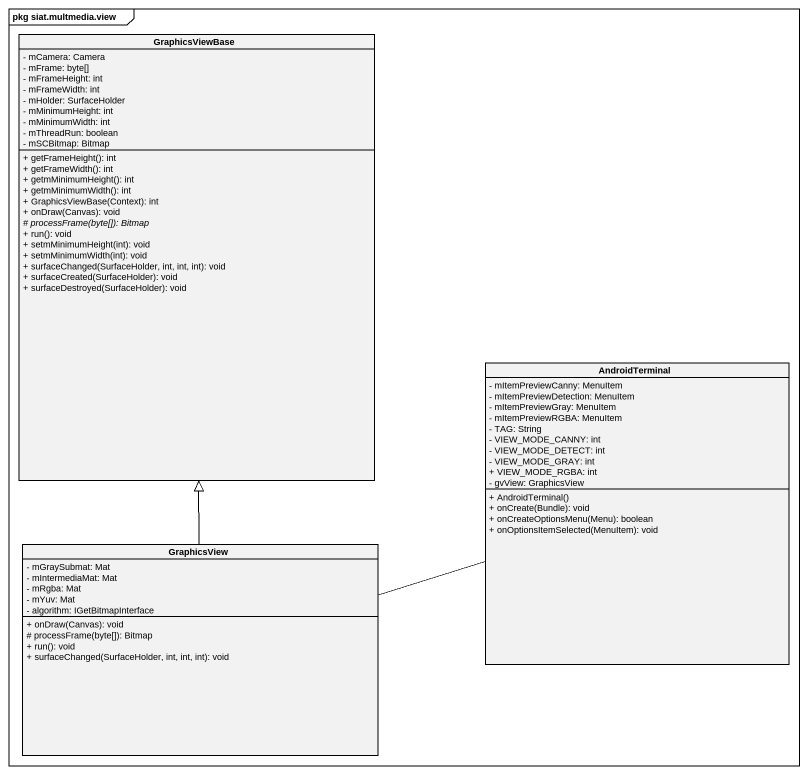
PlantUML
@startuml
mainframe pkg siat.multmedia.view
hide circle
hide empty members
skinparam classAttributeIconSize 0
class GraphicsViewBase {
  - mCamera: Camera
  - mFrame: byte[]
  - mFrameHeight: int
  - mFrameWidth: int
  - mHolder: SurfaceHolder
  - mMinimumHeight: int
  - mMinimumWidth: int
  - mThreadRun: boolean
  - mSCBitmap: Bitmap
  + getFrameHeight(): int
  + getFrameWidth(): int
  + getmMinimumHeight(): int
  + getmMinimumWidth(): int
  + GraphicsViewBase(Context): int
  + onDraw(Canvas): void
  {abstract} # processFrame(byte[]): Bitmap
  + run(): void
  + setmMinimumHeight(int): void
  + setmMinimumWidth(int): void
  + surfaceChanged(SurfaceHolder, int, int, int): void
  + surfaceCreated(SurfaceHolder): void
  + surfaceDestroyed(SurfaceHolder): void
}
class AndroidTerminal {
  - mItemPreviewCanny: MenuItem
  - mItemPreviewDetection: MenuItem
  - mItemPreviewGray: MenuItem
  - mItemPreviewRGBA: MenuItem
  - TAG: String
  - VIEW_MODE_CANNY: int
  - VIEW_MODE_DETECT: int
  - VIEW_MODE_GRAY: int
  + VIEW_MODE_RGBA: int
  - gvView: GraphicsView
  + AndroidTerminal()
  + onCreate(Bundle): void
  + onCreateOptionsMenu(Menu): boolean
  + onOptionsItemSelected(MenuItem): void
}
class GraphicsView {
  - mGraySubmat: Mat
  - mIntermediaMat: Mat
  - mRgba: Mat
  - mYuv: Mat
  - algorithm: IGetBitmapInterface
  + onDraw(Canvas): void
  # processFrame(byte[]): Bitmap
  + run(): void
  + surfaceChanged(SurfaceHolder, int, int, int): void
}
GraphicsView -up-|> GraphicsViewBase
GraphicsView -right- AndroidTerminal
@enduml
